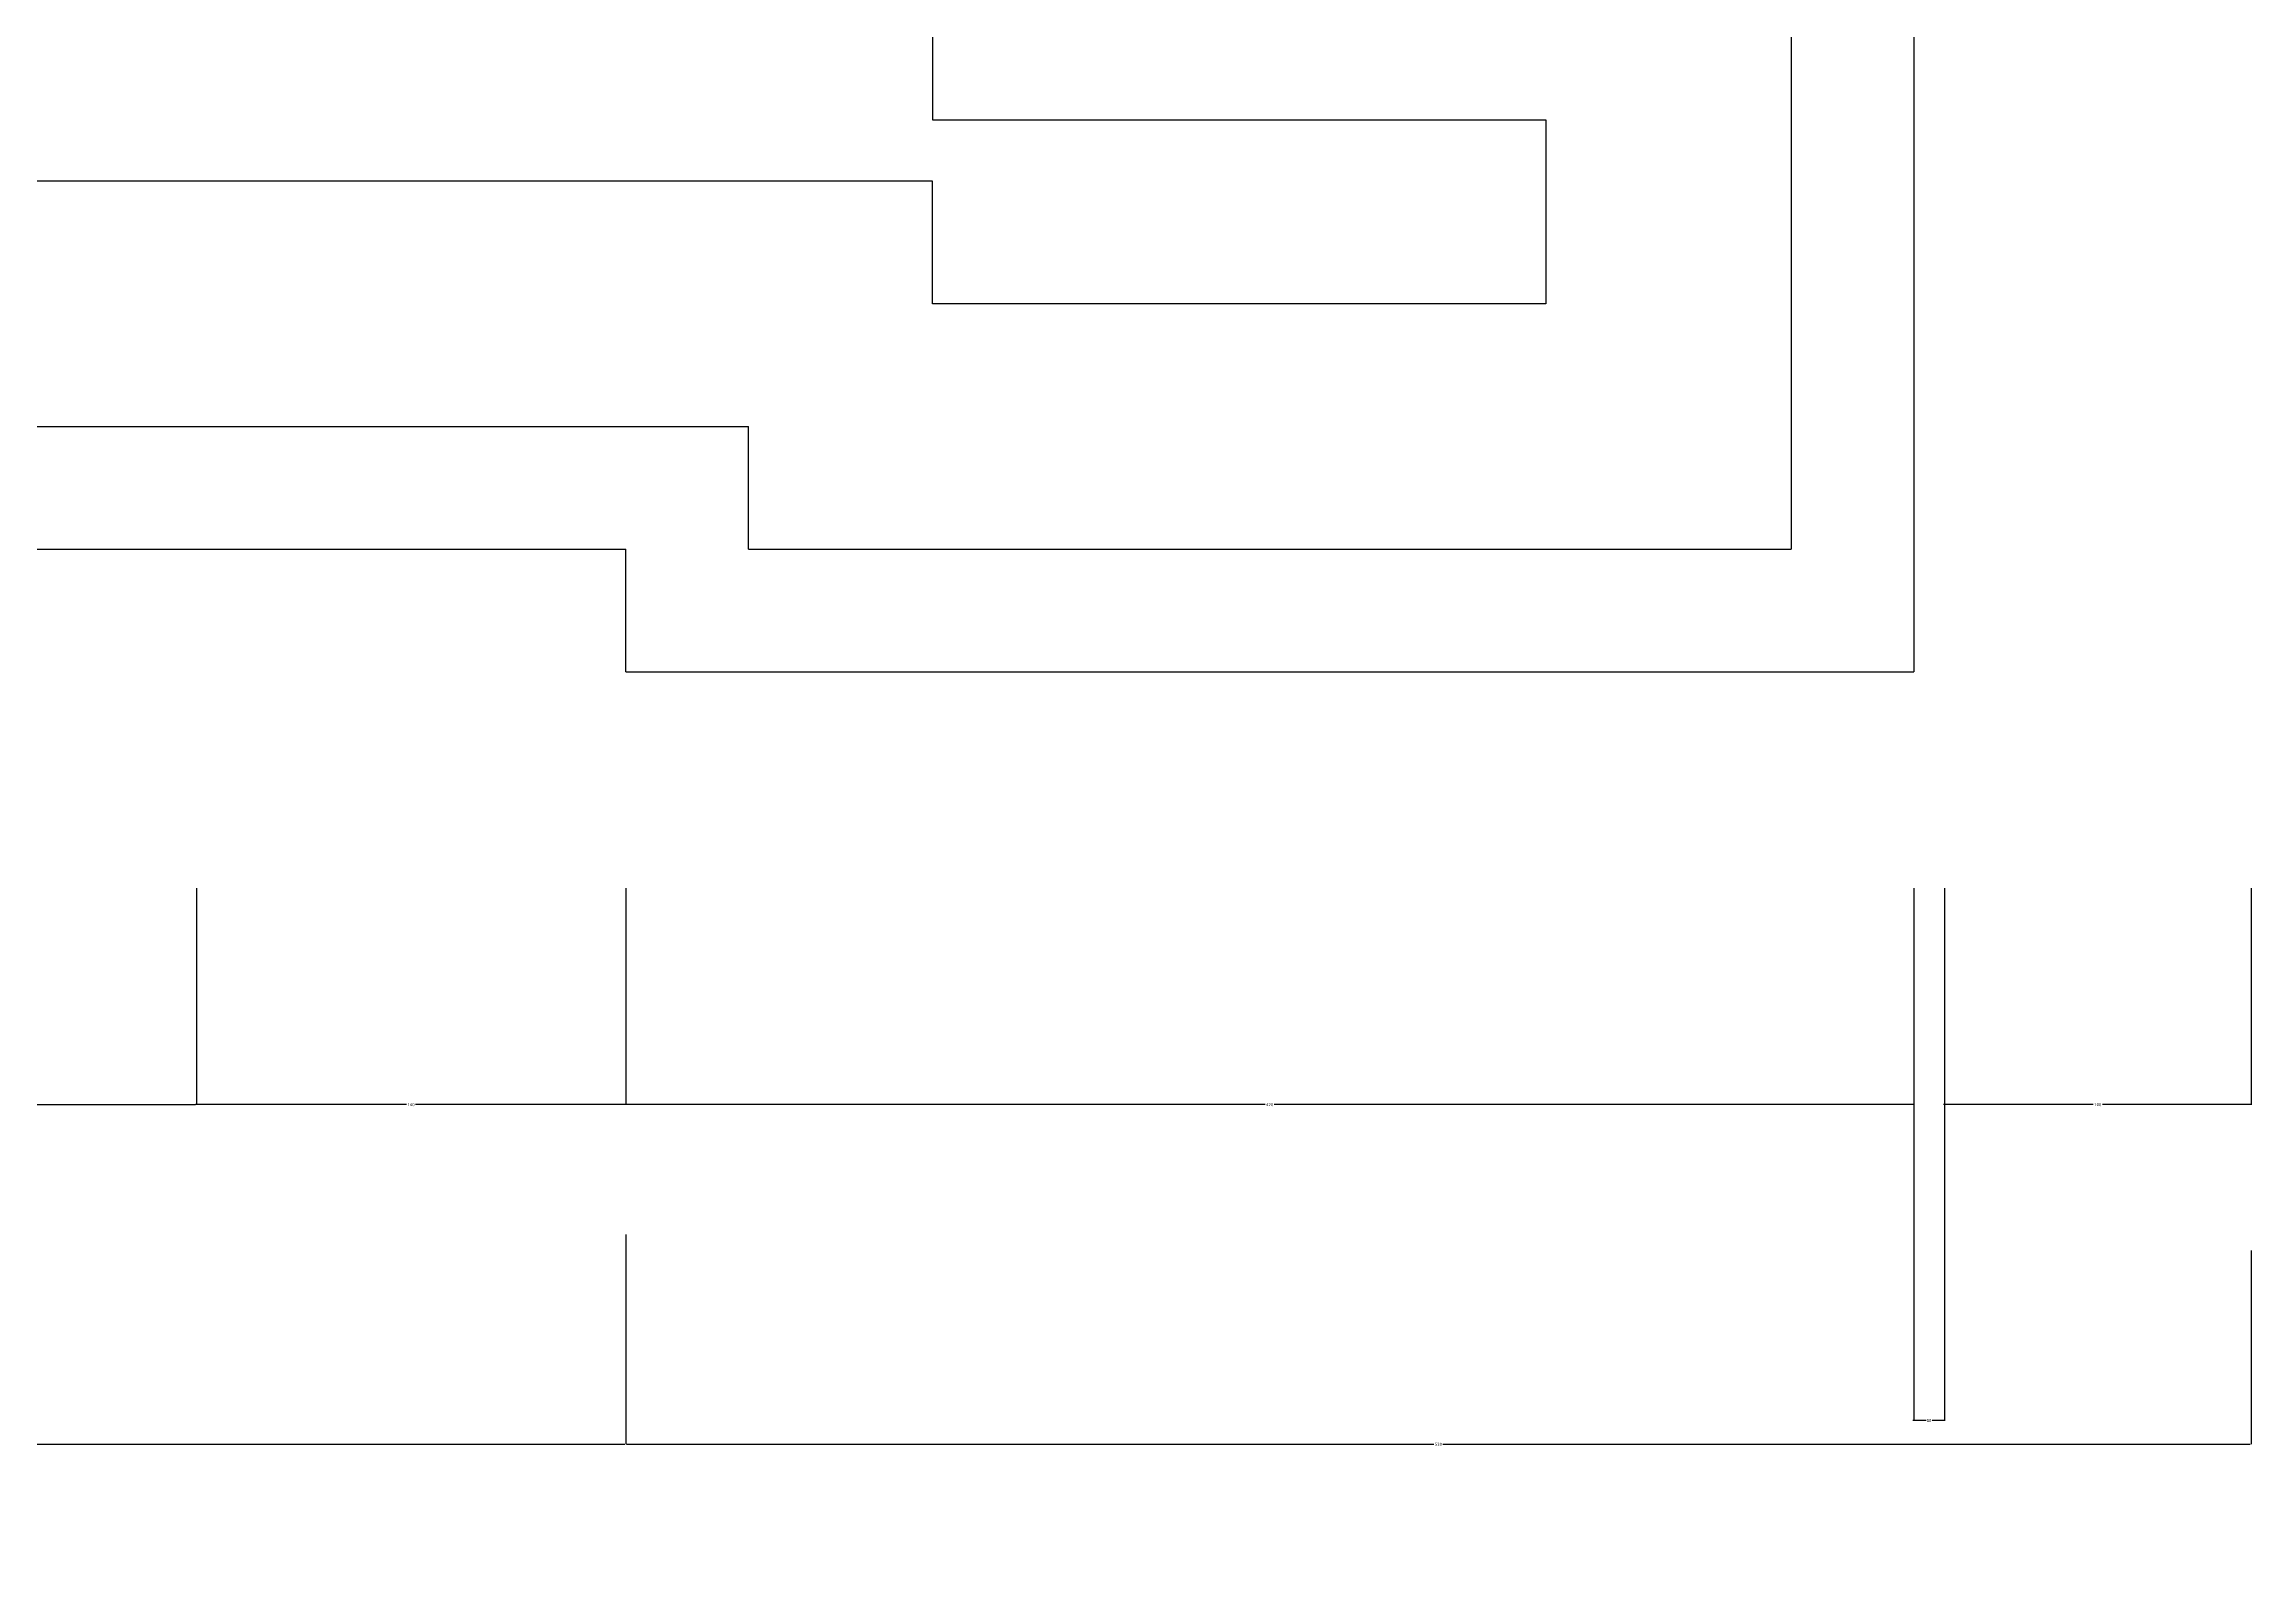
# Model space of a CAD drawing. Header units: metres. Extents: x 172 to 5375, y 420 to 6939.
# Drawn here: x 2324 to 3044, y 3346 to 3840 of the extents above; entities that cross this region are included whole.
import ezdxf

# ---------------------------------------------------------------- set-up
doc = ezdxf.new("R2010")
doc.units = ezdxf.units.M
for name, color, linetype in [('4', 4, 'Continuous'), ('7', 7, 'Continuous'), ('DIM', 3, 'Continuous')]:
    doc.layers.add(name, color=color, linetype=linetype)
doc.dimstyles.get("Standard").update_dxf_attribs({"dimtxt": 2.5, "dimasz": 2.5, "dimexe": 1.25, "dimexo": 0.625, "dimtad": 1, "dimcen": 2.5, "dimazin": 3, "dimtfac": 1, "dimtmove": 0, "dimatfit": 3})

# ---------------------------------------------------------------- blocks, each defined once
blk = doc.blocks.new('*D1')
for p, q in [((2933.96, 3564.62), (2933.96, 3390.99)), ((2943.96, 3564.62), (2943.96, 3390.99)), ((2937.96, 3390.99), (2933.71, 3390.99)), ((2944.21, 3390.99), (2939.96, 3390.99))]:
    blk.add_line(p, q)
at = {"layer": 'Defpoints'}
for p in [(2933.96, 3564.62), (2943.96, 3564.62), (2943.96, 3390.99)]:
    blk.add_point(p, dxfattribs=at)
at = {"layer": 'DIM', "insert": (2938.96, 3390.99), "char_height": 1, "attachment_point": 5}
blk.add_mtext('10', dxfattribs=at)
blk = doc.blocks.new('*D2')
for p, q in [((2513.96, 3451.66), (2513.96, 3383.27)), ((3043.96, 3446.41), (3043.96, 3383.27)), ((2514.21, 3383.27), (2777.46, 3383.27)), ((2780.46, 3383.27), (3043.71, 3383.27))]:
    blk.add_line(p, q)
at = {"layer": 'Defpoints'}
for p in [(2513.96, 3451.66), (3043.96, 3446.41), (2513.96, 3383.27)]:
    blk.add_point(p, dxfattribs=at)
at = {"layer": 'DIM', "insert": (2778.96, 3383.27), "char_height": 1, "attachment_point": 5}
blk.add_mtext('530', dxfattribs=at)
blk = doc.blocks.new('*D5')
for p, q in [((2513.96, 3451.66), (2513.96, 3383.27)), ((1013.96, 3446.41), (1013.96, 3383.27)), ((1014.21, 3383.27), (1761.96, 3383.27)), ((1765.96, 3383.27), (2513.71, 3383.27))]:
    blk.add_line(p, q)
at = {"layer": 'Defpoints'}
for p in [(2513.96, 3451.66), (1013.96, 3446.41), (1013.96, 3383.27)]:
    blk.add_point(p, dxfattribs=at)
at = {"layer": 'DIM', "insert": (1763.96, 3383.27), "char_height": 1, "attachment_point": 5}
blk.add_mtext('1500', dxfattribs=at)
blk = doc.blocks.new('*D45')
for p, q in [((1153.96, 3564.62), (1153.96, 3494.03)), ((2373.96, 3564.62), (2373.96, 3494.03)), ((1154.21, 3494.03), (1761.96, 3494.03)), ((1765.96, 3494.03), (2373.71, 3494.03))]:
    blk.add_line(p, q)
at = {"layer": 'Defpoints'}
for p in [(1153.96, 3564.62), (2373.96, 3564.62), (1153.96, 3494.03)]:
    blk.add_point(p, dxfattribs=at)
at = {"layer": 'DIM', "insert": (1763.96, 3494.03), "char_height": 1, "attachment_point": 5}
blk.add_mtext('1220', dxfattribs=at)
blk = doc.blocks.new('*D50')
for p, q in [((2513.96, 3564.62), (2513.96, 3494.03)), ((2933.96, 3564.62), (2933.96, 3494.03)), ((2722.46, 3494.03), (2513.71, 3494.03)), ((2934.21, 3494.03), (2725.46, 3494.03))]:
    blk.add_line(p, q)
at = {"layer": 'Defpoints'}
for p in [(2513.96, 3564.62), (2933.96, 3564.62), (2933.96, 3494.03)]:
    blk.add_point(p, dxfattribs=at)
at = {"layer": 'DIM', "insert": (2723.96, 3494.03), "char_height": 1, "attachment_point": 5}
blk.add_mtext('420', dxfattribs=at)
blk = doc.blocks.new('*D51')
for p, q in [((2373.96, 3564.62), (2373.96, 3494.03)), ((2513.96, 3564.62), (2513.96, 3494.03)), ((2442.46, 3494.03), (2373.71, 3494.03)), ((2514.21, 3494.03), (2445.46, 3494.03))]:
    blk.add_line(p, q)
at = {"layer": 'Defpoints'}
for p in [(2373.96, 3564.62), (2513.96, 3564.62), (2513.96, 3494.03)]:
    blk.add_point(p, dxfattribs=at)
at = {"layer": 'DIM', "insert": (2443.96, 3494.03), "char_height": 1, "attachment_point": 5}
blk.add_mtext('140', dxfattribs=at)
blk = doc.blocks.new('*D52')
for p, q in [((2943.96, 3564.62), (2943.96, 3494.03)), ((3043.96, 3564.62), (3043.96, 3494.03)), ((2992.46, 3494.03), (2943.71, 3494.03)), ((3044.21, 3494.03), (2995.46, 3494.03))]:
    blk.add_line(p, q)
at = {"layer": 'Defpoints'}
for p in [(2943.96, 3564.62), (3043.96, 3564.62), (3043.96, 3494.03)]:
    blk.add_point(p, dxfattribs=at)
at = {"layer": 'DIM', "insert": (2993.96, 3494.03), "char_height": 1, "attachment_point": 5}
blk.add_mtext('100', dxfattribs=at)

msp = doc.modelspace()

# ---------------------------------------------------------------- linework, layer by layer
at = {"layer": '4'}
for p, q in [((2933.96, 3935.23), (2933.96, 3635.23)), ((2893.96, 3895.23), (2893.96, 3675.23)), ((973.96, 3715.23), (2553.96, 3715.23)), ((2553.96, 3675.23), (2553.96, 3715.23)), ((1013.96, 3675.23), (2513.96, 3675.23)), ((2513.96, 3635.23), (2513.96, 3675.23)), ((2553.96, 3675.23), (2893.96, 3675.23)), ((2513.96, 3635.23), (2933.96, 3635.23))]:
    msp.add_line(p, q, dxfattribs=at)
at = {"layer": '7'}
msp.add_lwpolyline([(913.96, 3815.23), (913.96, 5435.23), (713.96, 5435.23), (713.96, 5495.23), (2813.96, 5495.23), (2813.96, 5435.23), (2613.96, 5435.23), (2613.96, 3815.23), (2813.96, 3815.23), (2813.96, 3755.23), (2613.96, 3755.23), (2613.96, 3795.23), (913.96, 3795.23), (913.96, 3755.23), (713.96, 3755.23), (713.96, 3815.23), (913.96, 3815.23)], dxfattribs=at)

# ---------------------------------------------------------------- dimensions: what is measured, and where the dimension line sits
at = {"layer": 'DIM'}
for base, p1, p2, picture, middle in [((1153.96, 3494.03), (1153.96, 3564.62), (2373.96, 3564.62), '*D45', (1763.96, 3494.03)), ((2513.96, 3494.03), (2513.96, 3564.62), (2373.96, 3564.62), '*D51', (2443.96, 3494.03)), ((2933.96, 3494.03), (2933.96, 3564.62), (2513.96, 3564.62), '*D50', (2723.96, 3494.03)), ((2943.96, 3390.99), (2943.96, 3564.62), (2933.96, 3564.62), '*D1', (2938.96, 3390.99)), ((3043.96, 3494.03), (3043.96, 3564.62), (2943.96, 3564.62), '*D52', (2993.96, 3494.03)), ((1013.96, 3383.27), (1013.96, 3446.41), (2513.96, 3451.66), '*D5', (1763.96, 3383.27)), ((2513.96, 3383.27), (2513.96, 3451.66), (3043.96, 3446.41), '*D2', (2778.96, 3383.27))]:
    dim = msp.add_linear_dim(base=base, p1=p1, p2=p2, dimstyle='Standard', dxfattribs=at)
    dim.commit()
    dim.dimension.update_dxf_attribs({"geometry": picture, "text_midpoint": middle})

# ---------------------------------------------------------------- leaders
msp.add_leader([(1741.93, 4294.25), (2367.59, 3044.47)], dimstyle='Standard', dxfattribs=at)

doc.saveas('drawing.dxf')
